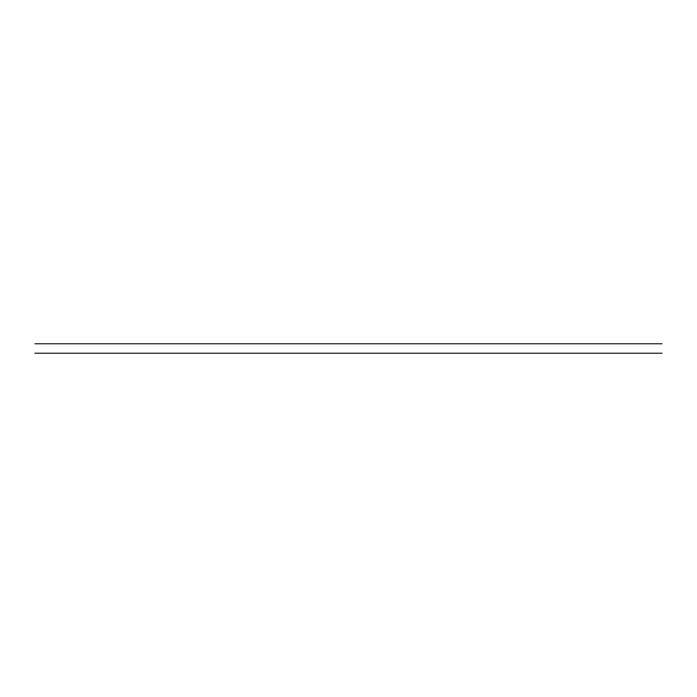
<?xml version="1.0" encoding="UTF-8"?>
<svg xmlns="http://www.w3.org/2000/svg" width="697" height="697" viewBox="0 0 697 697"><rect width="100%" height="100%" fill="white"/><g stroke="black" fill="none" stroke-linecap="round" stroke-linejoin="round"><path stroke-width="1.05" d="M34.85 343.795L662.15 343.795M34.85 353.205L662.15 353.205"/></g></svg>
